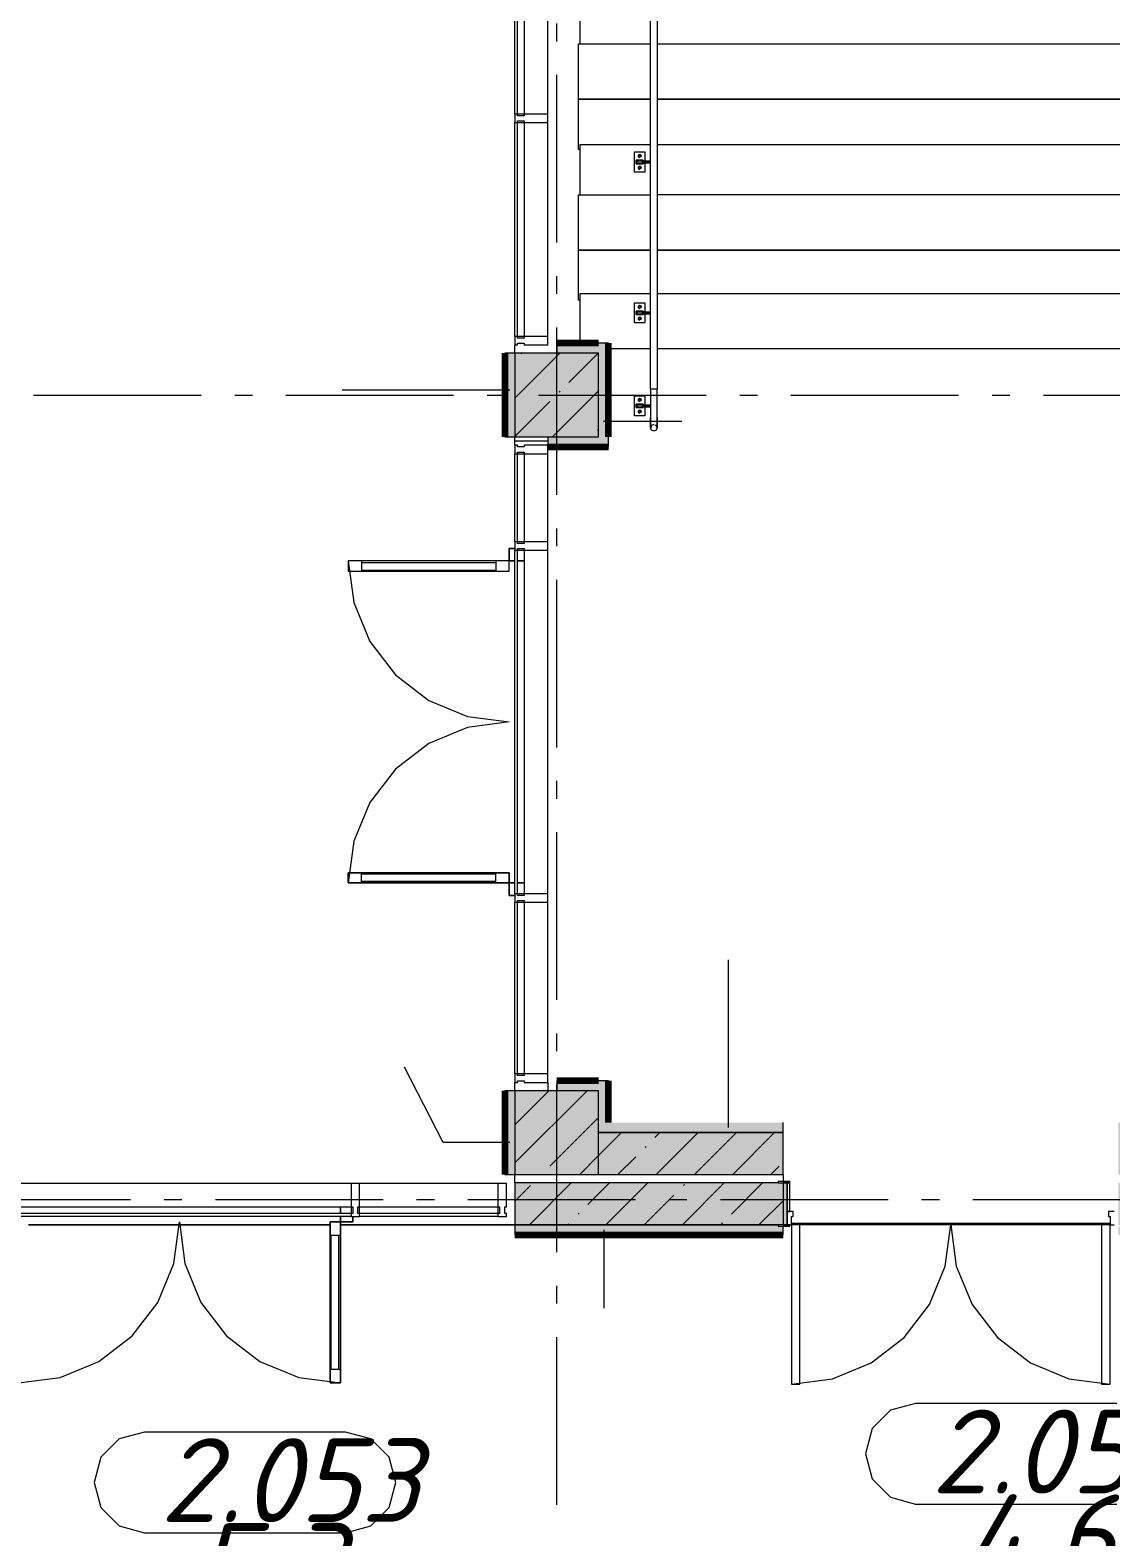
# Model space of a CAD drawing. Header units: millimetres. Extents: x -537608 to 253996, y -217170 to 186033.
# Drawn here: x -359201 to -352756, y -47012 to -38024 of the extents above; entities that cross this region are included whole.
import ezdxf

# ---------------------------------------------------------------- set-up
doc = ezdxf.new("R2010")
doc.units = ezdxf.units.MM
doc.layers.add('16) Лак 1.6м', color=160, linetype='Continuous', lineweight=90)
doc.layers.add('PDF _Геометрия', color=7, linetype='Continuous')
doc.layers.add('PDF _Текст', color=7, linetype='Continuous')
doc.layers.add('PDF _Сплошная заливка', color=7, linetype='Continuous', true_color=0xffffff)
doc.styles.add('PDF ISOCPEUR Italic', font='isocpeui.ttf')

msp = doc.modelspace()

# ---------------------------------------------------------------- hatches: boundary and pattern name
at = {"layer": 'PDF _Сплошная заливка', "true_color": 0x56bc34, "transparency": 33554559}
for points in [[(-355751.3738, -40450.666), (-355751.3738, -39890.6653), (-355811.3724, -39890.6653), (-355811.3724, -40450.666), (-355777.4074, -40450.666)], [(-355751.3738, -40510.6667), (-355751.3738, -40450.666), (-356114.3706, -40450.666), (-356114.3706, -40510.6667), (-355777.4074, -40510.6667)], [(-355777.4074, -44540.6679), (-355751.3738, -44540.6679), (-355751.3738, -44290.6669), (-355811.3724, -44290.6669), (-355811.3724, -44540.6679)]]:
    msp.add_hatch(color=85, dxfattribs=at).paths.add_polyline_path(points)
h = msp.add_hatch(color=85, dxfattribs=at)
h.paths.add_polyline_path([(-354711.3677, -44600.6665), (-354711.3677, -44540.6679), (-355811.3724, -44540.6679), (-355811.3724, -44600.6665), (-354939.4258, -44600.6665)], flags=0)
h.paths.add_polyline_path([(-351771.3706, -44600.6665), (-351771.3706, -44540.6679), (-352711.3678, -44540.6679), (-352711.3678, -44600.6665)], flags=0)
at = {"layer": 'PDF _Сплошная заливка', "transparency": 33554559}
h = msp.add_hatch(color=256, dxfattribs=at)
h.paths.add_polyline_path([(-343207.736, -44850.6675), (-343061.3696, -44850.6675), (-343061.3696, -44600.6665), (-352711.3678, -44600.6665), (-352711.3678, -44850.6675), (-346559.6449, -44850.6675)], flags=0)
h.paths.add_polyline_path([(-355777.4074, -44850.6675), (-354711.3677, -44850.6675), (-354711.3677, -44600.6665), (-355811.3724, -44600.8301), (-355811.3724, -44850.6675)], flags=0)
h = msp.add_hatch(color=256, dxfattribs=at)
h.paths.add_polyline_path([(-340111.3655, -45150.6667), (-340111.3655, -44900.6677), (-352711.3678, -44900.6677), (-352711.3678, -45150.6667), (-341531.7729, -45150.6667)], flags=0)
h.paths.add_polyline_path([(-354939.4258, -45150.6667), (-354711.3677, -45150.6667), (-354711.3677, -44900.6677), (-356311.3745, -44900.6677), (-356311.3745, -45150.6667), (-355777.4074, -45150.6667)], flags=0)
at = {"layer": 'PDF _Сплошная заливка', "true_color": 0xff7d7d, "transparency": 33554559}
h = msp.add_hatch(color=11, dxfattribs=at)
h.paths.add_polyline_path([(-340171.3641, -45210.6673), (-340111.3655, -45210.6673), (-340111.3655, -45150.6667), (-352681.3728, -45150.8109), (-352681.3728, -45158.667), (-352711.3678, -45158.667), (-352711.3678, -45210.6673), (-341531.7729, -45210.6673)], flags=0)
h.paths.add_polyline_path([(-354711.3677, -45210.6673), (-354711.3677, -45158.667), (-354741.3712, -45158.667), (-354741.3712, -45150.6667), (-356311.3745, -45150.6667), (-356311.3745, -45210.6673), (-354939.4258, -45210.6673)], flags=0)
h.paths.add_polyline_path([(-360436.3749, -45210.6673), (-360436.3749, -45150.6667), (-367861.3722, -45150.6667), (-367861.3722, -45210.6673), (-360805.2708, -45210.6673)], flags=0)

# ---------------------------------------------------------------- linework, layer by layer
at = {"layer": '16) Лак 1.6м'}
for p, q in [((-355811.3724, -39890.6653), (-356061.3734, -39890.6653)), ((-355751.3738, -40450.666), (-355751.3738, -39890.6653)), ((-356371.373, -39950.666), (-356371.373, -40450.666)), ((-355811.3724, -44290.6669), (-356061.3734, -44290.6669)), ((-355751.3738, -44540.6679), (-355751.3738, -44290.6669)), ((-356371.373, -44350.6675), (-356371.373, -44850.6675)), ((-356311.3745, -45210.6673), (-354711.3677, -45210.6673))]:
    msp.add_line(p, q, dxfattribs=at)
msp.add_lwpolyline([(-356114.3706, -40510.6667), (-355751.3738, -40510.6667)], dxfattribs=at)
at = {"layer": 'PDF _Геометрия', "lineweight": 9}
for p, q in [((-355501.3728, -40165.6665), (-355501.3728, -27585.6631)), ((-355461.3709, -27585.6631), (-355461.3709, -40165.6665)), ((-356311.3745, -38525.6664), (-356311.3745, -37250.6652)), ((-356294.3748, -38525.6664), (-356294.3748, -37250.6652)), ((-356254.3729, -37250.6652), (-356254.3729, -38525.6664)), ((-356114.3706, -38525.6664), (-356114.3706, -37250.6652)), ((-356294.3748, -38525.6664), (-356311.3745, -38525.6664)), ((-356311.3745, -38525.6664), (-356311.3745, -38575.6666)), ((-356294.3748, -38535.6668), (-356294.3748, -38525.6664)), ((-356254.3729, -38525.6664), (-356294.3748, -38525.6664)), ((-356254.3729, -38535.6668), (-356294.3748, -38535.6668)), ((-356114.3706, -38525.6664), (-356254.3729, -38525.6664)), ((-356254.3729, -38525.6664), (-356254.3729, -38535.6668)), ((-356114.3706, -38575.6666), (-356114.3706, -38525.6664)), ((-356311.3745, -39850.6655), (-356311.3745, -38575.6666)), ((-356311.3745, -38575.6666), (-356294.3748, -38575.6666)), ((-356294.3748, -38575.6666), (-356294.3748, -38565.6661)), ((-356294.3748, -38565.6661), (-356254.3729, -38565.6661)), ((-356294.3748, -38575.6666), (-356254.3729, -38575.6666)), ((-356294.3748, -39850.6655), (-356294.3748, -38575.6666)), ((-356254.3729, -38565.6661), (-356254.3729, -38575.6666)), ((-356254.3729, -38575.6666), (-356254.3729, -39850.6655)), ((-356254.3729, -38575.6666), (-356114.3706, -38575.6666)), ((-356114.3706, -39850.6655), (-356114.3706, -38575.6666)), ((-355596.3697, -38870.6665), (-355596.3697, -38750.6651)), ((-355596.3697, -38750.6651), (-355536.3712, -38750.6651)), ((-355586.3714, -38820.6663), (-355586.3714, -38800.6653)), ((-355586.3714, -38800.6653), (-355586.3714, -38820.6663)), ((-355546.3695, -38800.6653), (-355586.3714, -38800.6653)), ((-355586.3714, -38820.6663), (-355546.3695, -38820.6663)), ((-355583.3745, -38803.6666), (-355583.3745, -38817.6651)), ((-355583.3745, -38817.6651), (-355583.3745, -38803.6666)), ((-355583.3745, -38803.6666), (-355549.3664, -38803.6666)), ((-355549.3664, -38817.6651), (-355583.3745, -38817.6651)), ((-355561.8708, -38767.8716), (-355560.0106, -38769.3011)), ((-355560.0106, -38769.3011), (-355558.5724, -38771.1655)), ((-355558.5724, -38771.1655), (-355557.6768, -38773.3357)), ((-355557.3668, -38775.6652), (-355558.5724, -38780.1649)), ((-355557.6768, -38773.3357), (-355557.3668, -38775.6652)), ((-355549.3664, -38817.6651), (-355549.3664, -38803.6666)), ((-355549.3664, -38803.6666), (-355549.3664, -38817.6651)), ((-355546.3695, -38800.6653), (-355546.3695, -38820.6663)), ((-355546.3695, -38820.6663), (-355546.3695, -38800.6653)), ((-355506.3676, -38805.6667), (-355546.3695, -38805.6667)), ((-355546.3695, -38805.6667), (-355506.3676, -38805.6667)), ((-355546.3695, -38805.8368), (-355546.3695, -38805.6667)), ((-355546.3695, -38805.6667), (-355546.3695, -38805.8368)), ((-355546.3695, -38805.8368), (-355546.3695, -38805.6667)), ((-355546.3695, -38805.6667), (-355546.3695, -38805.8368)), ((-355546.3695, -38806.3363), (-355546.3695, -38805.8368)), ((-355546.3695, -38805.8368), (-355546.3695, -38806.3363)), ((-355546.3695, -38806.3363), (-355546.3695, -38805.8368)), ((-355546.3695, -38805.8368), (-355546.3695, -38806.3363)), ((-355546.3695, -38807.1307), (-355546.3695, -38806.3363)), ((-355546.3695, -38806.3363), (-355546.3695, -38807.1307)), ((-355546.3695, -38807.1307), (-355546.3695, -38806.3363)), ((-355546.3695, -38806.3363), (-355546.3695, -38807.1307)), ((-355546.3695, -38808.1663), (-355546.3695, -38807.1307)), ((-355546.3695, -38807.1307), (-355546.3695, -38808.1663)), ((-355546.3695, -38808.1663), (-355546.3695, -38807.1307)), ((-355546.3695, -38807.1307), (-355546.3695, -38808.1663)), ((-355546.3695, -38809.3719), (-355546.3695, -38808.1663)), ((-355546.3695, -38808.1663), (-355546.3695, -38809.3719)), ((-355546.3695, -38809.3719), (-355546.3695, -38808.1663)), ((-355546.3695, -38808.1663), (-355546.3695, -38809.3719)), ((-355546.3695, -38810.6658), (-355546.3695, -38809.3719)), ((-355546.3695, -38809.3719), (-355546.3695, -38810.6658)), ((-355546.3695, -38810.6658), (-355546.3695, -38809.3719)), ((-355546.3695, -38809.3719), (-355546.3695, -38810.6658)), ((-355546.3695, -38810.6658), (-355546.3695, -38811.9598)), ((-355546.3695, -38811.9598), (-355546.3695, -38810.6658)), ((-355546.3695, -38810.6658), (-355546.3695, -38811.9598)), ((-355546.3695, -38811.9598), (-355546.3695, -38810.6658)), ((-355546.3695, -38811.9598), (-355546.3695, -38813.1654)), ((-355546.3695, -38813.1654), (-355546.3695, -38811.9598)), ((-355546.3695, -38811.9598), (-355546.3695, -38813.1654)), ((-355546.3695, -38813.1654), (-355546.3695, -38811.9598)), ((-355546.3695, -38813.1654), (-355546.3695, -38814.201)), ((-355546.3695, -38814.201), (-355546.3695, -38813.1654)), ((-355546.3695, -38813.1654), (-355546.3695, -38814.201)), ((-355546.3695, -38814.201), (-355546.3695, -38813.1654)), ((-355546.3695, -38814.201), (-355546.3695, -38814.9954)), ((-355546.3695, -38814.9954), (-355546.3695, -38814.201)), ((-355546.3695, -38814.201), (-355546.3695, -38814.9954)), ((-355546.3695, -38814.9954), (-355546.3695, -38814.201)), ((-355546.3695, -38814.9954), (-355546.3695, -38815.4949)), ((-355546.3695, -38815.4949), (-355546.3695, -38814.9954)), ((-355546.3695, -38814.9954), (-355546.3695, -38815.4949)), ((-355546.3695, -38815.4949), (-355546.3695, -38814.9954)), ((-355546.3695, -38815.4949), (-355546.3695, -38815.665)), ((-355546.3695, -38815.665), (-355546.3695, -38815.4949)), ((-355546.3695, -38815.4949), (-355546.3695, -38815.665)), ((-355546.3695, -38815.665), (-355546.3695, -38815.4949)), ((-355506.3676, -38815.665), (-355546.3695, -38815.665)), ((-355546.3695, -38815.665), (-355506.3676, -38815.665)), ((-355536.3712, -38750.6651), (-355536.3712, -38870.6665)), ((-355501.3728, -38805.6667), (-355506.3676, -38805.6667)), ((-355506.3676, -38805.6667), (-355501.3728, -38805.6667)), ((-355506.3676, -38815.665), (-355502.8368, -38815.665)), ((-355502.8368, -38815.665), (-355506.3676, -38815.665)), ((-355536.3712, -38870.6665), (-355596.3697, -38870.6665)), ((-355561.8708, -38837.8727), (-355560.0106, -38839.3023)), ((-355560.0106, -38839.3023), (-355558.5724, -38841.1667)), ((-355558.5724, -38841.1667), (-355557.6768, -38843.3369)), ((-355557.3668, -38845.6664), (-355558.5724, -38850.1661)), ((-355557.6768, -38843.3369), (-355557.3668, -38845.6664)), ((-355596.3697, -39770.6661), (-355596.3697, -39650.6669)), ((-355596.3697, -39650.6669), (-355536.3712, -39650.6669)), ((-355586.3714, -39720.6659), (-355586.3714, -39700.6671)), ((-355586.3714, -39700.6671), (-355586.3714, -39720.6659)), ((-355546.3695, -39700.6671), (-355586.3714, -39700.6671)), ((-355586.3714, -39720.6659), (-355546.3695, -39720.6659)), ((-355583.3745, -39703.6661), (-355583.3745, -39717.6668)), ((-355583.3745, -39717.6668), (-355583.3745, -39703.6661)), ((-355583.3745, -39703.6661), (-355549.3664, -39703.6661)), ((-355549.3664, -39717.6668), (-355583.3745, -39717.6668)), ((-355561.8708, -39667.8711), (-355560.0106, -39669.3028)), ((-355560.0106, -39669.3028), (-355558.5724, -39671.1651)), ((-355558.5724, -39671.1651), (-355557.6768, -39673.3375)), ((-355557.3668, -39675.667), (-355558.5724, -39680.1667)), ((-355557.6768, -39673.3375), (-355557.3668, -39675.667)), ((-355549.3664, -39717.6668), (-355549.3664, -39703.6661)), ((-355549.3664, -39703.6661), (-355549.3664, -39717.6668)), ((-355546.3695, -39700.6671), (-355546.3695, -39720.6659)), ((-355546.3695, -39720.6659), (-355546.3695, -39700.6671)), ((-355506.3676, -39705.6662), (-355546.3695, -39705.6662)), ((-355546.3695, -39705.6662), (-355506.3676, -39705.6662)), ((-355546.3695, -39705.8363), (-355546.3695, -39705.6662)), ((-355546.3695, -39705.6662), (-355546.3695, -39705.8363)), ((-355546.3695, -39705.8363), (-355546.3695, -39705.6662)), ((-355546.3695, -39705.6662), (-355546.3695, -39705.8363)), ((-355546.3695, -39706.3358), (-355546.3695, -39705.8363)), ((-355546.3695, -39705.8363), (-355546.3695, -39706.3358)), ((-355546.3695, -39706.3358), (-355546.3695, -39705.8363)), ((-355546.3695, -39705.8363), (-355546.3695, -39706.3358)), ((-355546.3695, -39707.1302), (-355546.3695, -39706.3358)), ((-355546.3695, -39706.3358), (-355546.3695, -39707.1302)), ((-355546.3695, -39707.1302), (-355546.3695, -39706.3358)), ((-355546.3695, -39706.3358), (-355546.3695, -39707.1302)), ((-355546.3695, -39708.1658), (-355546.3695, -39707.1302)), ((-355546.3695, -39707.1302), (-355546.3695, -39708.1658)), ((-355546.3695, -39708.1658), (-355546.3695, -39707.1302)), ((-355546.3695, -39707.1302), (-355546.3695, -39708.1658)), ((-355546.3695, -39709.3715), (-355546.3695, -39708.1658)), ((-355546.3695, -39708.1658), (-355546.3695, -39709.3715)), ((-355546.3695, -39709.3715), (-355546.3695, -39708.1658)), ((-355546.3695, -39708.1658), (-355546.3695, -39709.3715)), ((-355546.3695, -39710.6654), (-355546.3695, -39709.3715)), ((-355546.3695, -39709.3715), (-355546.3695, -39710.6654)), ((-355546.3695, -39710.6654), (-355546.3695, -39709.3715)), ((-355546.3695, -39709.3715), (-355546.3695, -39710.6654)), ((-355546.3695, -39710.6654), (-355546.3695, -39711.9593)), ((-355546.3695, -39711.9593), (-355546.3695, -39710.6654)), ((-355546.3695, -39710.6654), (-355546.3695, -39711.9593)), ((-355546.3695, -39711.9593), (-355546.3695, -39710.6654)), ((-355546.3695, -39711.9593), (-355546.3695, -39713.1671)), ((-355546.3695, -39713.1671), (-355546.3695, -39711.9593)), ((-355546.3695, -39711.9593), (-355546.3695, -39713.1671)), ((-355546.3695, -39713.1671), (-355546.3695, -39711.9593)), ((-355546.3695, -39713.1671), (-355546.3695, -39714.2027)), ((-355546.3695, -39714.2027), (-355546.3695, -39713.1671)), ((-355546.3695, -39713.1671), (-355546.3695, -39714.2027)), ((-355546.3695, -39714.2027), (-355546.3695, -39713.1671)), ((-355546.3695, -39714.2027), (-355546.3695, -39714.9971)), ((-355546.3695, -39714.9971), (-355546.3695, -39714.2027)), ((-355546.3695, -39714.2027), (-355546.3695, -39714.9971)), ((-355546.3695, -39714.9971), (-355546.3695, -39714.2027)), ((-355546.3695, -39714.9971), (-355546.3695, -39715.4966)), ((-355546.3695, -39715.4966), (-355546.3695, -39714.9971)), ((-355546.3695, -39714.9971), (-355546.3695, -39715.4966)), ((-355546.3695, -39715.4966), (-355546.3695, -39714.9971)), ((-355546.3695, -39715.4966), (-355546.3695, -39715.6667)), ((-355546.3695, -39715.6667), (-355546.3695, -39715.4966)), ((-355546.3695, -39715.4966), (-355546.3695, -39715.6667)), ((-355546.3695, -39715.6667), (-355546.3695, -39715.4966)), ((-355506.3676, -39715.6667), (-355546.3695, -39715.6667)), ((-355546.3695, -39715.6667), (-355506.3676, -39715.6667)), ((-355536.3712, -39650.6669), (-355536.3712, -39770.6661)), ((-355501.3728, -39705.6662), (-355506.3676, -39705.6662)), ((-355506.3676, -39705.6662), (-355501.3728, -39705.6662)), ((-355506.3676, -39715.6667), (-355502.8368, -39715.6667)), ((-355502.8368, -39715.6667), (-355506.3676, -39715.6667)), ((-355536.3712, -39770.6661), (-355596.3697, -39770.6661)), ((-355561.8708, -39737.8722), (-355560.0106, -39739.3018)), ((-355560.0106, -39739.3018), (-355558.5724, -39741.1663)), ((-355558.5724, -39741.1663), (-355557.6768, -39743.3365)), ((-355557.3668, -39745.666), (-355558.5724, -39750.1657)), ((-355557.6768, -39743.3365), (-355557.3668, -39745.666)), ((-356294.3748, -39850.6655), (-356311.3745, -39850.6655)), ((-356311.3745, -39850.6655), (-356311.3745, -39900.6657)), ((-356311.3745, -39900.6657), (-356294.3748, -39900.6657)), ((-356254.3729, -39850.6655), (-356294.3748, -39850.6655)), ((-356294.3748, -39860.666), (-356294.3748, -39850.6655)), ((-356254.3729, -39860.666), (-356294.3748, -39860.666)), ((-356294.3748, -39900.6657), (-356294.3748, -39890.6653)), ((-356294.3748, -39890.6653), (-356254.3729, -39890.6653)), ((-356114.3706, -39850.6655), (-356254.3729, -39850.6655)), ((-356254.3729, -39850.6655), (-356254.3729, -39860.666)), ((-356254.3729, -39890.6653), (-356254.3729, -39900.6657)), ((-356254.3729, -39900.6657), (-356114.3706, -39900.6657)), ((-356114.3706, -39900.6657), (-356114.3706, -39850.6655)), ((-356061.3734, -39890.6653), (-356061.3734, -39950.666)), ((-355751.3738, -39890.6653), (-355811.3724, -39890.6653)), ((-356311.3745, -39950.666), (-356371.373, -39950.666)), ((-356311.3745, -40219.7379), (-356042.2983, -39950.666)), ((-355811.3724, -39950.666), (-356311.3745, -39950.666)), ((-356311.3745, -39950.666), (-356311.3745, -40450.666)), ((-356274.2059, -39954.4767), (-356270.3995, -39950.666)), ((-355989.0858, -40125.5526), (-355814.197, -39950.666)), ((-355811.3724, -40450.666), (-355811.3724, -39950.666)), ((-356341.3695, -40170.9994), (-357341.3737, -40170.9994)), ((-355461.3709, -40165.6665), (-355501.3728, -40165.6665)), ((-355501.3728, -40165.6665), (-355501.3728, -40335.6659)), ((-355461.3709, -40335.6659), (-355461.3709, -40165.6665)), ((-356311.3745, -40447.8369), (-356103.1321, -40239.6011)), ((-356086.0979, -40450.666), (-355811.3724, -40175.936)), ((-356046.1133, -40182.5758), (-356041.3682, -40177.835)), ((-355596.3697, -40325.6654), (-355596.3697, -40205.6662)), ((-355596.3697, -40205.6662), (-355536.3712, -40205.6662)), ((-355586.3714, -40275.6652), (-355586.3714, -40255.6664)), ((-355586.3714, -40255.6664), (-355586.3714, -40275.6652)), ((-355546.3695, -40255.6664), (-355586.3714, -40255.6664)), ((-355583.3745, -40258.6655), (-355583.3745, -40272.6662)), ((-355583.3745, -40272.6662), (-355583.3745, -40258.6655)), ((-355583.3745, -40258.6655), (-355549.3664, -40258.6655)), ((-355561.8708, -40222.8726), (-355560.0106, -40224.3022)), ((-355560.0106, -40224.3022), (-355558.5724, -40226.1666)), ((-355558.5724, -40226.1666), (-355557.6768, -40228.3368)), ((-355557.3668, -40230.6663), (-355558.5724, -40235.166)), ((-355557.6768, -40228.3368), (-355557.3668, -40230.6663)), ((-355549.3664, -40272.6662), (-355549.3664, -40258.6655)), ((-355549.3664, -40258.6655), (-355549.3664, -40272.6662)), ((-355546.3695, -40255.6664), (-355546.3695, -40275.6652)), ((-355546.3695, -40275.6652), (-355546.3695, -40255.6664)), ((-355506.3676, -40260.6656), (-355546.3695, -40260.6656)), ((-355546.3695, -40260.6656), (-355506.3676, -40260.6656)), ((-355546.3695, -40260.8357), (-355546.3695, -40260.6656)), ((-355546.3695, -40260.6656), (-355546.3695, -40260.8357)), ((-355546.3695, -40260.8357), (-355546.3695, -40260.6656)), ((-355546.3695, -40260.6656), (-355546.3695, -40260.8357)), ((-355546.3695, -40261.3352), (-355546.3695, -40260.8357)), ((-355546.3695, -40260.8357), (-355546.3695, -40261.3352)), ((-355546.3695, -40261.3352), (-355546.3695, -40260.8357)), ((-355546.3695, -40260.8357), (-355546.3695, -40261.3352)), ((-355546.3695, -40262.1317), (-355546.3695, -40261.3352)), ((-355546.3695, -40261.3352), (-355546.3695, -40262.1317)), ((-355546.3695, -40262.1317), (-355546.3695, -40261.3352)), ((-355546.3695, -40261.3352), (-355546.3695, -40262.1317)), ((-355546.3695, -40263.1673), (-355546.3695, -40262.1317)), ((-355546.3695, -40262.1317), (-355546.3695, -40263.1673)), ((-355546.3695, -40263.1673), (-355546.3695, -40262.1317)), ((-355546.3695, -40262.1317), (-355546.3695, -40263.1673)), ((-355546.3695, -40264.373), (-355546.3695, -40263.1673)), ((-355546.3695, -40263.1673), (-355546.3695, -40264.373)), ((-355546.3695, -40264.373), (-355546.3695, -40263.1673)), ((-355546.3695, -40263.1673), (-355546.3695, -40264.373)), ((-355546.3695, -40265.6669), (-355546.3695, -40264.373)), ((-355546.3695, -40264.373), (-355546.3695, -40265.6669)), ((-355546.3695, -40265.6669), (-355546.3695, -40264.373)), ((-355546.3695, -40264.373), (-355546.3695, -40265.6669)), ((-355536.3712, -40205.6662), (-355536.3712, -40325.6654)), ((-355500.6925, -40260.6656), (-355506.3676, -40260.6656)), ((-355506.3676, -40260.6656), (-355500.6925, -40260.6656)), ((-355536.3712, -40325.6654), (-355596.3697, -40325.6654)), ((-355586.3714, -40275.6652), (-355546.3695, -40275.6652)), ((-355549.3664, -40272.6662), (-355583.3745, -40272.6662)), ((-355561.8708, -40292.8716), (-355560.0106, -40294.3033)), ((-355560.0106, -40294.3033), (-355558.5724, -40296.1656)), ((-355558.5724, -40296.1656), (-355557.6768, -40298.3358)), ((-355557.3668, -40300.6653), (-355558.5724, -40305.1671)), ((-355557.6768, -40298.3358), (-355557.3668, -40300.6653)), ((-355546.3695, -40265.6669), (-355546.3695, -40266.9608)), ((-355546.3695, -40266.9608), (-355546.3695, -40265.6669)), ((-355546.3695, -40265.6669), (-355546.3695, -40266.9608)), ((-355546.3695, -40266.9608), (-355546.3695, -40265.6669)), ((-355546.3695, -40266.9608), (-355546.3695, -40268.1665)), ((-355546.3695, -40268.1665), (-355546.3695, -40266.9608)), ((-355546.3695, -40266.9608), (-355546.3695, -40268.1665)), ((-355546.3695, -40268.1665), (-355546.3695, -40266.9608)), ((-355546.3695, -40268.1665), (-355546.3695, -40269.202)), ((-355546.3695, -40269.202), (-355546.3695, -40268.1665)), ((-355546.3695, -40268.1665), (-355546.3695, -40269.202)), ((-355546.3695, -40269.202), (-355546.3695, -40268.1665)), ((-355546.3695, -40269.202), (-355546.3695, -40269.9965)), ((-355546.3695, -40269.9965), (-355546.3695, -40269.202)), ((-355546.3695, -40269.202), (-355546.3695, -40269.9965)), ((-355546.3695, -40269.9965), (-355546.3695, -40269.202)), ((-355546.3695, -40269.9965), (-355546.3695, -40270.496)), ((-355546.3695, -40270.496), (-355546.3695, -40269.9965)), ((-355546.3695, -40269.9965), (-355546.3695, -40270.496)), ((-355546.3695, -40270.496), (-355546.3695, -40269.9965)), ((-355546.3695, -40270.496), (-355546.3695, -40270.6661)), ((-355546.3695, -40270.6661), (-355546.3695, -40270.496)), ((-355546.3695, -40270.496), (-355546.3695, -40270.6661)), ((-355546.3695, -40270.6661), (-355546.3695, -40270.496)), ((-355506.3676, -40270.6661), (-355546.3695, -40270.6661)), ((-355546.3695, -40270.6661), (-355506.3676, -40270.6661)), ((-355506.3676, -40270.6661), (-355502.8368, -40270.6661)), ((-355502.8368, -40270.6661), (-355506.3676, -40270.6661)), ((-355501.3728, -40346.8333), (-355501.3728, -40335.6659)), ((-355501.3728, -40335.6659), (-355501.3728, -40362.3668)), ((-355501.3728, -40371.9001), (-355501.3728, -40346.8333)), ((-355461.3709, -40346.8333), (-355461.3709, -40335.6659)), ((-355461.3709, -40335.6659), (-355461.3709, -40362.3668)), ((-355461.3709, -40371.9001), (-355461.3709, -40346.8333)), ((-355818.0121, -40410.6749), (-355813.267, -40405.934)), ((-355781.3688, -40356.4591), (-355315.2197, -40356.4591)), ((-355501.3728, -40362.3668), (-355501.3728, -40383.4895)), ((-355501.3728, -40389.3972), (-355501.3728, -40371.9001)), ((-355501.3728, -40383.4895), (-355501.3728, -40394.6181)), ((-355501.3728, -40395.6666), (-355501.3728, -40389.3972)), ((-355501.3728, -40394.6181), (-355501.3728, -40395.6666)), ((-355495.6976, -40409.6177), (-355501.3728, -40395.6666)), ((-355495.0258, -40383.1881), (-355499.8743, -40395.6666)), ((-355481.3675, -40415.6654), (-355495.6976, -40409.6177)), ((-355481.3675, -40377.1663), (-355495.0258, -40383.1881)), ((-355467.4164, -40409.9966), (-355481.3675, -40415.6654)), ((-355468.889, -40382.0082), (-355473.4446, -40380.2407)), ((-355462.8693, -40395.6666), (-355468.889, -40382.0082)), ((-355461.3709, -40395.6666), (-355467.4164, -40409.9966)), ((-355461.3709, -40362.3668), (-355461.3709, -40383.4895)), ((-355461.3709, -40389.3972), (-355461.3709, -40371.9001)), ((-355461.3709, -40383.4895), (-355461.3709, -40394.6181)), ((-355461.3709, -40395.6666), (-355461.3709, -40389.3972)), ((-355461.3709, -40394.6181), (-355461.3709, -40395.6666)), ((-356371.373, -40450.666), (-356311.3745, -40450.666)), ((-356311.3745, -40450.666), (-355811.3724, -40450.666)), ((-356294.3748, -40500.6662), (-356311.3745, -40500.6662)), ((-356311.3745, -40500.6662), (-356311.3745, -40550.6664)), ((-356294.3748, -40510.6667), (-356294.3748, -40500.6662)), ((-356254.3729, -40510.6667), (-356294.3748, -40510.6667)), ((-356114.3706, -40500.6662), (-356254.3729, -40500.6662)), ((-356254.3729, -40500.6662), (-356254.3729, -40510.6667)), ((-356114.3706, -40450.666), (-356114.3706, -40510.6667)), ((-356114.3706, -40550.6664), (-356114.3706, -40500.6662)), ((-356114.3706, -40510.6667), (-355751.3738, -40510.6667)), ((-355751.3738, -40510.6667), (-355751.3738, -40450.666)), ((-356311.3745, -41075.6665), (-356311.3745, -40550.6664)), ((-356311.3745, -40550.6664), (-356294.3748, -40550.6664)), ((-356294.3748, -40550.6664), (-356294.3748, -40540.6659)), ((-356294.3748, -40540.6659), (-356254.3729, -40540.6659)), ((-356294.3748, -40550.6664), (-356254.3729, -40550.6664)), ((-356294.3748, -41075.6665), (-356294.3748, -40550.6664)), ((-356254.3729, -40540.6659), (-356254.3729, -40550.6664)), ((-356254.3729, -40550.6664), (-356254.3729, -41075.6665)), ((-356254.3729, -40550.6664), (-356114.3706, -40550.6664)), ((-356114.3706, -41075.6665), (-356114.3706, -40550.6664)), ((-356344.3664, -41190.6665), (-356344.3664, -41115.6662)), ((-356344.3664, -41115.6662), (-356311.3745, -41115.6662)), ((-356311.3745, -41115.6662), (-356344.3664, -41115.6662)), ((-356344.3664, -41115.6662), (-356344.3664, -41190.6665)), ((-356294.3748, -41075.6665), (-356311.3745, -41075.6665)), ((-356311.3745, -41075.6665), (-356311.3745, -41125.6667)), ((-356311.3745, -43175.6669), (-356311.3745, -41125.6667)), ((-356311.3745, -41125.6667), (-356294.3748, -41125.6667)), ((-356294.3748, -41085.6669), (-356294.3748, -41075.6665)), ((-356254.3729, -41075.6665), (-356294.3748, -41075.6665)), ((-356254.3729, -41085.6669), (-356294.3748, -41085.6669)), ((-356294.3748, -41125.6667), (-356294.3748, -41115.6662)), ((-356294.3748, -41115.6662), (-356254.3729, -41115.6662)), ((-356294.3748, -41125.6667), (-356254.3729, -41125.6667)), ((-356294.3748, -43175.6669), (-356294.3748, -41125.6667)), ((-356114.3706, -41075.6665), (-356254.3729, -41075.6665)), ((-356254.3729, -41075.6665), (-356254.3729, -41085.6669)), ((-356254.3729, -41115.6662), (-356254.3729, -41125.6667)), ((-356254.3729, -41125.6667), (-356254.3729, -43175.6669)), ((-356254.3729, -41125.6667), (-356114.3706, -41125.6667)), ((-356114.3706, -41125.6667), (-356114.3706, -41075.6665)), ((-356114.3706, -43175.6669), (-356114.3706, -41125.6667)), ((-356344.3664, -41190.6665), (-357304.3688, -41190.6665)), ((-357304.3688, -41190.6665), (-357304.3688, -41250.6672)), ((-356344.3664, -41190.6665), (-357304.3688, -41190.6665)), ((-357304.3688, -41190.6665), (-357304.3688, -41250.6672)), ((-356344.3664, -41190.6665), (-357304.3688, -41190.6665)), ((-357304.3688, -41190.6665), (-357271.6611, -41439.1326)), ((-357304.3688, -41250.6672), (-356344.3664, -41250.6672)), ((-357304.3688, -41250.6672), (-356344.3664, -41250.6672)), ((-357224.3736, -41190.6665), (-357224.3736, -41250.6672)), ((-357224.3736, -41200.667), (-356424.3702, -41200.667)), ((-357224.3736, -41244.6669), (-356424.3702, -41244.6669)), ((-356424.3702, -41190.6665), (-356424.3702, -41250.6672)), ((-356344.3664, -41250.6672), (-356344.3664, -41190.6665)), ((-356344.3664, -41250.6672), (-356344.3664, -41190.6665)), ((-356344.3664, -41190.6665), (-356311.3745, -41190.6665)), ((-356311.3745, -41190.6665), (-356344.3664, -41190.6665)), ((-356254.3729, -41190.6665), (-356294.3748, -41190.6665)), ((-356294.3748, -41190.6665), (-356254.3729, -41190.6665)), ((-357271.6611, -41439.1326), (-357175.7513, -41670.6656)), ((-357175.7513, -41670.6656), (-357023.1929, -41869.4888)), ((-357023.1929, -41869.4888), (-356824.3719, -42022.0514)), ((-356824.3719, -42022.0514), (-356592.8346, -42117.9548)), ((-356592.8346, -42117.9548), (-356344.3664, -42150.6668)), ((-356344.3664, -42150.6668), (-356592.8346, -42183.3788)), ((-356592.8346, -42183.3788), (-356824.3719, -42279.2821)), ((-356824.3719, -42279.2821), (-357023.1929, -42431.8448)), ((-357023.1929, -42431.8448), (-357175.7513, -42630.6658)), ((-357175.7513, -42630.6658), (-357271.6611, -42862.201)), ((-357271.6611, -42862.201), (-357304.3688, -43110.667)), ((-357304.3688, -43110.667), (-357304.3688, -43050.6663)), ((-357304.3688, -43050.6663), (-356344.3664, -43050.6663)), ((-356344.3664, -43050.6663), (-357304.3688, -43050.6663)), ((-357304.3688, -43050.6663), (-357304.3688, -43110.667)), ((-357224.3736, -43110.667), (-357224.3736, -43050.6663)), ((-356424.3702, -43110.667), (-356424.3702, -43050.6663)), ((-356344.3664, -43050.6663), (-356344.3664, -43110.667)), ((-356344.3664, -43110.667), (-356344.3664, -43050.6663)), ((-357304.3688, -43110.667), (-356344.3664, -43110.667)), ((-356344.3664, -43110.667), (-357304.3688, -43110.667)), ((-357304.3688, -43110.667), (-356344.3664, -43110.667)), ((-357224.3736, -43056.6666), (-356424.3702, -43056.6666)), ((-357224.3736, -43100.6665), (-356424.3702, -43100.6665)), ((-356344.3664, -43110.667), (-356344.3664, -43185.6673)), ((-356344.3664, -43185.6673), (-356344.3664, -43110.667)), ((-356344.3664, -43110.667), (-356311.3745, -43110.667)), ((-356311.3745, -43110.667), (-356344.3664, -43110.667)), ((-356294.3748, -43110.667), (-356254.3729, -43110.667)), ((-356254.3729, -43110.667), (-356294.3748, -43110.667)), ((-356344.3664, -43185.6673), (-356311.3745, -43185.6673)), ((-356311.3745, -43185.6673), (-356344.3664, -43185.6673)), ((-356294.3748, -43175.6669), (-356311.3745, -43175.6669)), ((-356311.3745, -43175.6669), (-356311.3745, -43225.6671)), ((-356311.3745, -44250.6671), (-356311.3745, -43225.6671)), ((-356311.3745, -43225.6671), (-356294.3748, -43225.6671)), ((-356254.3729, -43175.6669), (-356294.3748, -43175.6669)), ((-356294.3748, -43185.6673), (-356294.3748, -43175.6669)), ((-356254.3729, -43185.6673), (-356294.3748, -43185.6673)), ((-356294.3748, -43225.6671), (-356294.3748, -43215.6666)), ((-356294.3748, -43215.6666), (-356254.3729, -43215.6666)), ((-356294.3748, -43225.6671), (-356254.3729, -43225.6671)), ((-356294.3748, -44250.6671), (-356294.3748, -43225.6671)), ((-356114.3706, -43175.6669), (-356254.3729, -43175.6669)), ((-356254.3729, -43175.6669), (-356254.3729, -43185.6673)), ((-356254.3729, -43215.6666), (-356254.3729, -43225.6671)), ((-356254.3729, -43225.6671), (-356254.3729, -44250.6671)), ((-356254.3729, -43225.6671), (-356114.3706, -43225.6671)), ((-356114.3706, -43225.6671), (-356114.3706, -43175.6669)), ((-356114.3706, -44250.6671), (-356114.3706, -43225.6671)), ((-355037.2475, -44570.6672), (-355037.2475, -43570.6672)), ((-356738.1417, -44658.8759), (-356969.7222, -44210.6415)), ((-356294.3748, -44250.6671), (-356311.3745, -44250.6671)), ((-356311.3745, -44250.6671), (-356311.3745, -44300.6673)), ((-356311.3745, -44300.6673), (-356294.3748, -44300.6673)), ((-356254.3729, -44250.6671), (-356294.3748, -44250.6671)), ((-356294.3748, -44260.6676), (-356294.3748, -44250.6671)), ((-356254.3729, -44260.6676), (-356294.3748, -44260.6676)), ((-356294.3748, -44300.6673), (-356294.3748, -44290.6669)), ((-356294.3748, -44290.6669), (-356254.3729, -44290.6669)), ((-356114.3706, -44250.6671), (-356254.3729, -44250.6671)), ((-356254.3729, -44250.6671), (-356254.3729, -44260.6676)), ((-356254.3729, -44290.6669), (-356254.3729, -44300.6673)), ((-356254.3729, -44300.6673), (-356114.3706, -44300.6673)), ((-356114.3706, -44300.6673), (-356114.3706, -44250.6671)), ((-356061.3734, -44290.6669), (-356061.3734, -44350.6675)), ((-355751.3738, -44290.6669), (-355811.3724, -44290.6669)), ((-356311.3745, -44350.6675), (-356371.373, -44350.6675)), ((-356311.3745, -44781.7084), (-355880.3272, -44350.6675)), ((-356311.3745, -44553.6115), (-356108.4284, -44350.6675)), ((-355811.3724, -44350.6675), (-356311.3745, -44350.6675)), ((-356311.3745, -44350.6675), (-356311.3745, -44850.6675)), ((-355811.3724, -44850.6675), (-355811.3724, -44350.6675)), ((-356103.1321, -44801.5716), (-355818.0121, -44516.4494)), ((-354711.3677, -44600.6665), (-354711.3677, -44540.6679)), ((-356341.3695, -44658.8759), (-356738.1417, -44658.8759)), ((-355811.3724, -44737.9066), (-355674.1345, -44600.6665)), ((-354711.3677, -44600.6665), (-355811.3724, -44600.6665)), ((-355811.3724, -44600.6665), (-354711.3677, -44600.6665)), ((-355475.8646, -44630.4978), (-355446.0332, -44600.6665)), ((-355467.9331, -44850.6675), (-355217.932, -44600.6665)), ((-355239.8319, -44850.6675), (-354989.8394, -44600.6665)), ((-355011.7393, -44850.6675), (-354761.7382, -44600.6665)), ((-354711.3677, -44850.6675), (-354711.3677, -44600.6665)), ((-355924.1355, -44850.6675), (-355811.3724, -44737.9066)), ((-355696.0343, -44850.6675), (-355589.9109, -44744.5484)), ((-355532.8921, -44687.5231), (-355528.1469, -44682.7801)), ((-354783.638, -44850.6675), (-354734.5421, -44801.5716)), ((-357286.3701, -44903.6668), (-359336.3702, -44903.6668)), ((-357236.3699, -44903.6668), (-357286.3701, -44903.6668)), ((-357286.3701, -44903.6668), (-357286.3701, -45043.667)), ((-356411.3749, -44903.6668), (-357236.3699, -44903.6668)), ((-357236.3699, -45043.667), (-357236.3699, -44903.6668)), ((-356361.3747, -44903.6668), (-356411.3749, -44903.6668)), ((-356411.3749, -44903.6668), (-356411.3749, -45043.667)), ((-356371.373, -44850.6675), (-356311.3745, -44850.6675)), ((-356361.3747, -45043.667), (-356361.3747, -44903.6668)), ((-356311.3745, -44850.6675), (-355811.3724, -44850.6675)), ((-354741.3712, -44900.6677), (-356311.3745, -44900.6677)), ((-356311.3745, -44900.6677), (-356311.3745, -45150.6667)), ((-356311.3745, -45009.8075), (-356217.1871, -44915.6221)), ((-356224.1282, -45150.6667), (-355974.1357, -44900.6677)), ((-355875.0395, -45029.6706), (-355746.0345, -44900.6677)), ((-355811.3724, -44850.6675), (-354711.3677, -44850.6675)), ((-355767.9344, -45150.6667), (-355517.9333, -44900.6677)), ((-355311.7405, -45150.6667), (-355061.7395, -44900.6677)), ((-355304.7908, -44915.6221), (-355300.0457, -44910.8792)), ((-355019.6707, -45086.6959), (-354833.6382, -44900.6677)), ((-354671.3744, -44892.6674), (-354741.3712, -44892.6674)), ((-354741.3712, -44892.6674), (-354741.3712, -44900.6677)), ((-354741.3712, -44900.6677), (-354671.3744, -44900.6677)), ((-354686.3676, -44900.6677), (-354711.3677, -44900.6677)), ((-354711.3677, -44900.6677), (-354711.3677, -45150.6667)), ((-354686.3676, -45150.6667), (-354686.3676, -44900.6677)), ((-354671.3744, -44900.6677), (-354686.3676, -44900.6677)), ((-354686.3676, -44900.6677), (-354686.3676, -45070.6672)), ((-354671.3744, -44900.6677), (-354671.3744, -44892.6674)), ((-354671.3744, -45070.6672), (-354671.3744, -44900.6677)), ((-355539.8331, -45150.6667), (-355361.8183, -44972.6453)), ((-354855.5381, -45150.6667), (-354711.3677, -45006.4984)), ((-359336.3702, -45043.667), (-357286.3701, -45043.667)), ((-357286.3701, -45083.6667), (-359336.3702, -45083.6667)), ((-357286.3701, -45100.6665), (-359336.3702, -45100.6665)), ((-357351.3721, -45083.6667), (-357351.3721, -45043.667)), ((-357351.3721, -45043.667), (-357351.3721, -45083.6667)), ((-357351.3721, -45133.6669), (-357351.3721, -45100.6665)), ((-357351.3721, -45100.6665), (-357351.3721, -45133.6669)), ((-357286.3701, -45043.667), (-357286.3701, -45083.6667)), ((-357286.3701, -45043.667), (-357276.3717, -45043.667)), ((-357276.3717, -45083.6667), (-357286.3701, -45083.6667)), ((-357286.3701, -45083.6667), (-357286.3701, -45100.6665)), ((-357286.3701, -45100.6665), (-357236.3699, -45100.6665)), ((-357276.3717, -45043.667), (-357276.3717, -45083.6667)), ((-357276.3717, -45133.6669), (-357276.3717, -45100.6665)), ((-357276.3717, -45100.6665), (-357276.3717, -45133.6669)), ((-357246.3682, -45083.6667), (-357246.3682, -45043.667)), ((-357246.3682, -45043.667), (-357236.3699, -45043.667)), ((-357236.3699, -45083.6667), (-357246.3682, -45083.6667)), ((-357236.3699, -45083.6667), (-357236.3699, -45043.667)), ((-357236.3699, -45043.667), (-356411.3749, -45043.667)), ((-356411.3749, -45083.6667), (-357236.3699, -45083.6667)), ((-357236.3699, -45100.6665), (-357236.3699, -45083.6667)), ((-356411.3749, -45100.6665), (-357236.3699, -45100.6665)), ((-356411.3749, -45043.667), (-356411.3749, -45083.6667)), ((-356411.3749, -45043.667), (-356401.368, -45043.667)), ((-356401.368, -45083.6667), (-356411.3749, -45083.6667)), ((-356411.3749, -45083.6667), (-356411.3749, -45100.6665)), ((-356411.3749, -45100.6665), (-356361.3747, -45100.6665)), ((-356401.368, -45043.667), (-356401.368, -45083.6667)), ((-356371.373, -45083.6667), (-356371.373, -45043.667)), ((-356371.373, -45043.667), (-356361.3747, -45043.667)), ((-356361.3747, -45083.6667), (-356371.373, -45083.6667)), ((-356361.3747, -45100.6665), (-356361.3747, -45083.6667)), ((-355932.0584, -45086.6959), (-355927.3219, -45081.953)), ((-354651.3691, -45070.6672), (-354686.3676, -45070.6672)), ((-354686.3676, -45070.6672), (-354686.3676, -45150.6667)), ((-354686.3676, -45070.6672), (-354671.3744, -45070.6672)), ((-354661.3675, -45150.6667), (-354661.3675, -45100.6665)), ((-354661.3675, -45100.6665), (-354651.3691, -45100.6665)), ((-354651.3691, -45100.6665), (-354651.3691, -45070.6672)), ((-352736.3678, -45070.6672), (-352771.3663, -45070.6672)), ((-352771.3663, -45070.6672), (-352771.3663, -45100.6665)), ((-352771.3663, -45100.6665), (-352761.3679, -45100.6665)), ((-352761.3679, -45100.6665), (-352761.3679, -45150.6667)), ((-358344.0821, -45382.1329), (-358311.3745, -45133.6669)), ((-358311.3745, -45133.6669), (-358278.6582, -45382.1329)), ((-357411.3706, -45133.6669), (-357351.3721, -45133.6669)), ((-357411.3706, -46093.6672), (-357411.3706, -45133.6669)), ((-357411.3706, -45133.6669), (-357411.3706, -46093.6672)), ((-357351.3721, -45133.6669), (-357411.3706, -45133.6669)), ((-357351.3721, -46093.6672), (-357351.3721, -45133.6669)), ((-357351.3721, -45133.6669), (-357276.3717, -45133.6669)), ((-357276.3717, -45133.6669), (-357351.3721, -45133.6669)), ((-357351.3721, -45133.6669), (-357351.3721, -46093.6672)), ((-357351.3721, -46093.6672), (-357351.3721, -45133.6669)), ((-356311.3745, -45150.6667), (-354741.3712, -45150.6667)), ((-354741.3712, -45150.6667), (-356311.3745, -45150.6667)), ((-356311.3745, -45150.6667), (-356311.3745, -45210.6673)), ((-355996.0356, -45150.6667), (-355989.0858, -45143.7191)), ((-355779.3019, -45180.6681), (-355779.3019, -45646.8171)), ((-355076.6896, -45143.7191), (-355071.9531, -45138.9783)), ((-354671.3744, -45150.6667), (-354741.3712, -45150.6667)), ((-354741.3712, -45150.6667), (-354741.3712, -45158.667)), ((-354741.3712, -45158.667), (-354671.3744, -45158.667)), ((-354711.3677, -45150.6667), (-354686.3676, -45150.6667)), ((-354711.3677, -45210.6673), (-354711.3677, -45158.667)), ((-354686.3676, -45150.6667), (-354661.3675, -45150.6667)), ((-354671.3744, -45158.667), (-354671.3744, -45150.6667)), ((-354611.3673, -45150.6667), (-354661.3675, -45150.6667)), ((-354661.3675, -45150.6667), (-354661.3675, -46100.6686)), ((-354611.3673, -46100.6686), (-354611.3673, -45150.6667)), ((-353743.7438, -45396.5448), (-353711.372, -45150.6667)), ((-353711.372, -45150.6667), (-353679.0002, -45396.5448)), ((-352761.3679, -45150.6667), (-352811.3681, -45150.6667)), ((-352811.3681, -45150.6667), (-352811.3681, -46100.6686)), ((-352761.3679, -46100.6686), (-352761.3679, -45150.6667)), ((-352761.3679, -45150.6667), (-352736.3678, -45150.6667)), ((-357351.3721, -45213.6664), (-357411.3706, -45213.6664)), ((-357405.3682, -46013.6677), (-357405.3682, -45213.6664)), ((-357361.3704, -46013.6677), (-357361.3704, -45213.6664)), ((-358439.9833, -45613.6681), (-358344.0821, -45382.1329)), ((-358278.6582, -45382.1329), (-358182.757, -45613.6681)), ((-353838.6461, -45625.6666), (-353743.7438, -45396.5448)), ((-353679.0002, -45396.5448), (-353584.0979, -45625.6666)), ((-358592.5503, -45812.4891), (-358439.9833, -45613.6681)), ((-358182.757, -45613.6681), (-358030.19, -45812.4891)), ((-353989.6198, -45822.4186), (-353838.6461, -45625.6666)), ((-353584.0979, -45625.6666), (-353433.1242, -45822.4186)), ((-358791.3713, -45965.0518), (-358592.5503, -45812.4891)), ((-358030.19, -45812.4891), (-357831.369, -45965.0518)), ((-354186.3741, -45973.3924), (-353989.6198, -45822.4186)), ((-353433.1242, -45822.4186), (-353236.37, -45973.3924)), ((-359022.9086, -46060.9573), (-358791.3713, -45965.0518)), ((-357831.369, -45965.0518), (-357599.8402, -46060.9573)), ((-357351.3721, -46013.6677), (-357411.3706, -46013.6677)), ((-354415.4914, -46068.2968), (-354186.3741, -45973.3924)), ((-353236.37, -45973.3924), (-353007.244, -46068.2968)), ((-359271.3682, -46093.6672), (-359022.9086, -46060.9573)), ((-357599.8402, -46060.9573), (-357351.3721, -46093.6672)), ((-357351.3721, -46093.6672), (-357411.3706, -46093.6672)), ((-357411.3706, -46093.6672), (-357351.3721, -46093.6672)), ((-354661.3675, -46100.6686), (-354415.4914, -46068.2968)), ((-354661.3675, -46100.6686), (-354611.3673, -46100.6686)), ((-353007.244, -46068.2968), (-352761.3679, -46100.6686)), ((-352811.3681, -46100.6686), (-352761.3679, -46100.6686))]:
    msp.add_line(p, q, dxfattribs=at)
at = {"layer": 'PDF _Геометрия', "color": 9, "lineweight": 9, "true_color": 0xc0c0c0}
for p, q in [((-355921.3711, -38105.6658), (-355921.3711, -37805.6667)), ((-355931.3694, -38435.6664), (-355931.3694, -38105.6658)), ((-355931.3694, -38105.6658), (-355501.3728, -38105.6658)), ((-355461.3709, -38105.6658), (-351461.371, -38105.6658)), ((-355931.3694, -38735.6655), (-355931.3694, -38435.6664)), ((-355931.3694, -38435.6664), (-355501.3728, -38435.6664)), ((-355501.3728, -38435.6664), (-355931.3694, -38435.6664)), ((-351461.371, -38435.6664), (-355461.3709, -38435.6664)), ((-355461.3709, -38435.6664), (-351461.371, -38435.6664)), ((-355921.3711, -38735.6655), (-355931.3694, -38735.6655)), ((-355921.3711, -39005.6654), (-355921.3711, -38705.8859)), ((-355921.3711, -38705.8859), (-355501.3728, -38705.8859)), ((-355461.3709, -38705.8859), (-351461.371, -38705.8859)), ((-355931.3694, -39335.6659), (-355931.3694, -39005.6654)), ((-355931.3694, -39005.6654), (-355501.3728, -39005.6654)), ((-351461.371, -39005.6654), (-355461.3709, -39005.6654)), ((-355931.3694, -39635.665), (-355931.3694, -39335.6659)), ((-355931.3694, -39335.6659), (-355501.3728, -39335.6659)), ((-355501.3728, -39335.6659), (-355931.3694, -39335.6659)), ((-351461.371, -39335.6659), (-355461.3709, -39335.6659)), ((-355461.3709, -39335.6659), (-351461.371, -39335.6659)), ((-355921.3711, -39635.665), (-355931.3694, -39635.665)), ((-355921.3711, -39890.6653), (-355921.3711, -39595.6653)), ((-355921.3711, -39595.6653), (-355501.3728, -39595.6653)), ((-355461.3709, -39595.6653), (-351461.371, -39595.6653)), ((-356311.3745, -39950.666), (-356311.3745, -39900.6657)), ((-355501.3728, -39925.6659), (-355751.3738, -39925.6659)), ((-352221.3725, -39925.6659), (-355461.3709, -39925.6659)), ((-356311.3745, -40500.6662), (-356311.3745, -40450.666)), ((-356114.3706, -40476.7404), (-356311.3745, -40476.7404)), ((-356311.3745, -44350.6675), (-356311.3745, -44300.6673)), ((-356114.3706, -44300.6673), (-356114.3706, -44350.6675)), ((-356311.3745, -44900.6677), (-356311.3745, -44850.6675)), ((-354711.3677, -44850.6675), (-354711.3677, -44892.6674)), ((-357411.3706, -45150.6667), (-359211.3697, -45150.6667)), ((-359211.3697, -45150.6667), (-357411.3706, -45150.6667)), ((-356311.3745, -45150.6667), (-357351.3721, -45150.6667)), ((-357351.3721, -45150.6667), (-356311.3745, -45150.6667)), ((-354661.3675, -45140.6683), (-352761.3679, -45140.6683)), ((-352811.3681, -45150.6667), (-354611.3673, -45150.6667))]:
    msp.add_line(p, q, dxfattribs=at)
at = {"layer": 'PDF _Геометрия', "color": 253, "lineweight": 9, "true_color": 0xaaaaaa}
for p, q in [((-356061.3734, -38091.0882), (-356061.3734, -37985.2554)), ((-356061.3734, -39291.089), (-356061.3734, -38291.089)), ((-356061.3734, -39596.9227), (-356061.3734, -39491.0899)), ((-356061.3734, -40796.9235), (-356061.3734, -39796.9235)), ((-359181.702, -40200.6671), (-358181.6977, -40200.6671)), ((-357981.6968, -40200.6671), (-357875.8662, -40200.6671)), ((-357675.8653, -40200.6671), (-356675.8611, -40200.6671)), ((-356475.8689, -40200.6671), (-356370.0296, -40200.6671)), ((-356170.0288, -40200.6671), (-355170.0331, -40200.6671)), ((-354970.0322, -40200.6671), (-354864.2016, -40200.6671)), ((-354664.2007, -40200.6671), (-353664.1965, -40200.6671)), ((-353464.1956, -40200.6671), (-353358.365, -40200.6671)), ((-353158.3641, -40200.6671), (-352158.3599, -40200.6671)), ((-356061.3734, -41102.7571), (-356061.3734, -40996.9222)), ((-356061.3734, -42302.7558), (-356061.3734, -41302.7558)), ((-356061.3734, -42608.5894), (-356061.3734, -42502.7567)), ((-356061.3734, -43808.5902), (-356061.3734, -42808.5903)), ((-356061.3734, -44114.4238), (-356061.3734, -44008.5911)), ((-356061.3734, -45314.4247), (-356061.3734, -44314.4247)), ((-358602.2989, -45000.6682), (-359602.3032, -45000.6682)), ((-358296.4674, -45000.6682), (-358402.298, -45000.6682)), ((-357096.4709, -45000.6682), (-358096.4665, -45000.6682)), ((-356790.6308, -45000.6682), (-356896.47, -45000.6682)), ((-355590.6343, -45000.6682), (-356590.6299, -45000.6682)), ((-355284.8028, -45000.6682), (-355390.6334, -45000.6682)), ((-354084.7976, -45000.6682), (-355084.8019, -45000.6682)), ((-353778.9661, -45000.6682), (-353884.7968, -45000.6682)), ((-352578.9697, -45000.6682), (-353578.9653, -45000.6682)), ((-356061.3734, -45620.2583), (-356061.3734, -45514.4234)), ((-356061.3734, -46820.257), (-356061.3734, -45820.257)), ((-354070.5451, -46256.4262), (-354180.3544, -46366.2334)), ((-353920.5444, -46216.2327), (-354070.5451, -46256.4262)), ((-352720.548, -46216.2327), (-353920.5444, -46216.2327)), ((-354180.3544, -46366.2334), (-354220.5458, -46516.234)), ((-358669.9188, -46427.2136), (-358779.7282, -46537.0208)), ((-358519.9183, -46387.0223), (-358669.9188, -46427.2136)), ((-357319.9217, -46387.0223), (-358519.9183, -46387.0223)), ((-357169.921, -46427.2136), (-357319.9217, -46387.0223)), ((-357060.1118, -46537.0208), (-357169.921, -46427.2136)), ((-358779.7282, -46537.0208), (-358819.9195, -46687.0214)), ((-357019.9205, -46687.0214), (-357060.1118, -46537.0208)), ((-354220.5458, -46516.234), (-354180.3544, -46666.2324)), ((-358819.9195, -46687.0214), (-358779.7282, -46837.0221)), ((-357060.1118, -46837.0221), (-357019.9205, -46687.0214)), ((-354180.3544, -46666.2324), (-354070.5451, -46776.0418)), ((-354070.5451, -46776.0418), (-353920.5444, -46816.2331)), ((-353920.5444, -46816.2331), (-352720.548, -46816.2331)), ((-358779.7282, -46837.0221), (-358669.9188, -46946.8292)), ((-357169.921, -46946.8292), (-357060.1118, -46837.0221)), ((-358669.9188, -46946.8292), (-358519.9183, -46987.0227)), ((-358519.9183, -46987.0227), (-357319.9217, -46987.0227)), ((-357319.9217, -46987.0227), (-357169.921, -46946.8292))]:
    msp.add_line(p, q, dxfattribs=at)
at = {"layer": 'PDF _Геометрия', "lineweight": 9}
for centre, radius in [((-355566.3719, -38775.6652), 6.0004), ((-355566.3703, -38845.6658), 6.0009), ((-355566.3719, -39675.6647), 6.0004), ((-355566.3719, -39745.6659), 6.0003), ((-355566.3703, -40230.6656), 6.0009), ((-355566.3719, -40300.6652), 6.0003)]:
    msp.add_circle(centre, radius, dxfattribs=at)
for centre, radius, start, end in [((-355566.3675, -38775.6672), 8.9995, 330.01501177, 269.95340951), ((-355565.2285, -38775.9726), 8.7693, 67.48683985, 262.4892966), ((-355566.3653, -38845.6678), 8.998, 330.00468571, 269.93963502), ((-355565.2294, -38845.9724), 8.7685, 67.47807223, 262.49445112), ((-355566.366, -39675.6671), 8.9991, 330.00041081, 269.94390994), ((-355565.2296, -39675.9719), 8.7695, 67.47987883, 262.49625763), ((-355566.3653, -39745.6673), 8.998, 330.00468575, 269.93963499), ((-355565.2294, -39745.972), 8.7685, 67.47807225, 262.49445111), ((-355566.3653, -40230.6677), 8.998, 330.00468575, 269.939635), ((-355565.2294, -40230.9723), 8.7685, 67.47807222, 262.49445113), ((-355566.366, -40300.6676), 8.9992, 330.00073932, 269.94435894), ((-355565.2295, -40300.9724), 8.7695, 67.48016339, 262.49609348)]:
    msp.add_arc(centre, radius, start, end, dxfattribs=at)
at = {"layer": 'PDF _Сплошная заливка', "color": 85, "lineweight": 35, "true_color": 0x56bc34, "transparency": 33554559}
for points in [[(-355811.3724, -39950.666), (-355811.3724, -39890.6653), (-356061.3734, -39950.666), (-356061.3734, -39890.6653)], [(-355811.3724, -44350.6675), (-355811.3724, -44290.6669), (-356061.3734, -44350.6675), (-356061.3734, -44290.6669)]]:
    msp.add_solid(points, dxfattribs=at)
at = {"layer": 'PDF _Сплошная заливка', "color": 11, "lineweight": 35, "true_color": 0xff7d7d, "transparency": 33554559}
for points in [[(-356311.3745, -40450.666), (-356311.3745, -39950.666), (-356371.373, -40450.666), (-356371.373, -39950.666)], [(-356311.3745, -44850.6675), (-356311.3745, -44350.6675), (-356371.373, -44850.6675), (-356371.373, -44350.6675)]]:
    msp.add_solid(points, dxfattribs=at)
at = {"layer": 'PDF _Сплошная заливка', "lineweight": 35, "transparency": 33554559}
for points in [[(-355811.3724, -40450.666), (-355811.3724, -39950.666), (-356311.3745, -40450.666), (-356311.3745, -39950.666)], [(-355811.3724, -44850.6675), (-355811.3724, -44350.6675), (-356311.3745, -44850.6675), (-356311.3745, -44350.6675)]]:
    msp.add_solid(points, dxfattribs=at)
at = {"layer": 'PDF _Сплошная заливка', "color": 7, "lineweight": 35, "true_color": 0xf4f4f4, "transparency": 33554559}
msp.add_solid([(-354711.3677, -45150.6667), (-354686.3676, -45150.6667), (-354711.3677, -44900.6677), (-354686.3676, -44900.6677)], dxfattribs=at)

# ---------------------------------------------------------------- texts
at = {"layer": 'PDF _Текст', "char_height": 500, "attachment_point": 4, "style": 'PDF ISOCPEUR Italic'}
for s, insert in [('2.052', (-353827.8727, -46502.946)), ('2.053', (-358427.2465, -46673.7355)), ('4,6', (-353642.8736, -47066.8951)), ('5,3', (-358222.2507, -47237.6804))]:
    msp.add_mtext(s, dxfattribs=dict(at, insert=insert))

doc.saveas('drawing.dxf')
